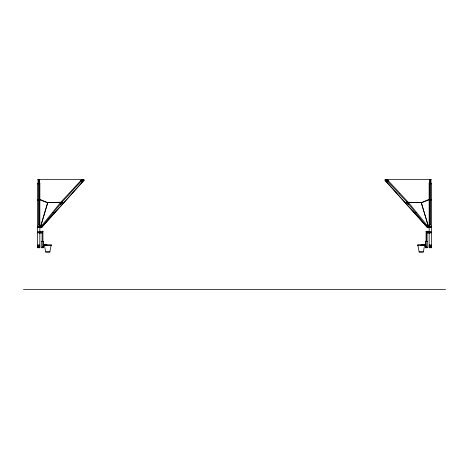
<?xml version="1.0" encoding="UTF-8"?>
<svg xmlns="http://www.w3.org/2000/svg" width="469" height="469" viewBox="0 0 469 469"><rect width="100%" height="100%" fill="white"/><g stroke="black" fill="none" stroke-linecap="round" stroke-linejoin="round"><path stroke-width="0.7" d="M38.323 224.563L38.323 183.76M38.581 246.588C38.059 242.784 39.302 247.169 38.112 246.588M39.619 246.588C38.458 247.087 38.47 244.601 39.619 245.094M38.997 245.094L38.904 246.583M39.162 224.563L39.162 183.76M41.723 247.743L43.312 247.673L41.723 247.743L41.723 241.336L43.312 241.336L43.312 247.743M42.099 231.27L42.937 231.27L42.099 231.27L42.099 241.529M428.273 232.225C429.106 231.452 428.725 233.328 428.402 232.759M429.551 232.032L429.047 232.02L429.047 232.788L429.493 232.794M429.54 246.325L429.54 245.416M430.53 245.475C430.806 244.607 429.733 246.418 430.823 246.594M407.913 202.825L407.151 203.136L408.358 204.431L408.763 204.056L406.775 201.846L406.359 202.215L407.532 203.546L408.405 202.426L427.071 225.349L427.669 226.421L427.048 226.691M51.203 245.041L50.933 245.17L51.232 244.994M82.919 179.867L83.359 180.495L82.708 180.928L82.274 180.278L82.907 179.92M51.144 245.099L44.379 245.099L45.663 251.976L49.861 251.976L51.144 245.099L47.762 245.094M422.206 244.953L423.794 244.965L417.856 245.099L419.139 251.976L423.337 251.976L424.621 245.099L422.112 245.111M40.815 227.817L41.307 227.031L40.61 226.832L41.378 226.984L41.46 227.401L40.809 227.834L40.375 227.184L40.656 226.902M40.281 199.542L47.48 202.579L47.258 203.03L47.404 202.526L60.255 202.262M386.339 180.489L386.145 180.202L386.151 180.547M386.479 179.944L386.274 180.852L385.641 180.495L385.723 180.078L386.491 179.926L386.644 180.694L385.876 180.846L385.665 180.489M408.745 202.262L421.625 202.714L428.684 199.941M428.719 199.542L421.613 202.532L421.742 203.03L421.69 202.549M428.478 227.559L428.625 227.184L428.191 227.834L427.775 227.752L427.622 226.984L428.39 226.838L428.625 227.184M47.668 245.146L46.771 244.953M40.287 227.5L47.592 202.942M40.375 227.483L47.686 202.895L40.316 199.941M417.768 244.994L418.078 245.129L417.797 245.041M39.965 232.36L40.357 231.985L40.727 232.225M82.849 180.547L82.855 180.202L82.661 180.489M421.766 202.971L421.719 202.714M47.639 245.24L46.771 245.428M83.335 180.489L83.113 180.829L82.421 180.647L82.521 179.944M428.344 226.902L427.693 227.031L428.174 227.758M41.331 226.164L60.595 202.426L81.342 180.049L81.969 180.319L61.205 203.007L60.589 202.432L61.849 203.136L60.642 204.431L60.237 204.056L62.225 201.846L62.641 202.215L61.468 203.546L61.205 202.925M41.952 226.691L61.234 202.983M41.348 227.682L83.412 180.899M41.372 227.717L83.447 180.917M42.966 246.671L43.98 245.615L43.887 244.724M42.855 246.477L43.787 245.826M388.314 180.758C386.356 182.248 389.639 180.389 387.658 180.049L387.031 180.319L387.652 181.374L407.807 203.001L408.411 202.432L388.314 180.758L388.062 180.987M39.507 183.813L38.018 183.813M425.213 245.826L426.145 246.477M399.682 193.357L399.447 193.568M420.365 245.011L417.856 245.099M407.749 202.96L426.344 225.941L426.708 225.648M426.532 225.788L427.071 225.349L426.802 225.571M415.833 212.615L416.196 212.322M430.659 224.604L429.891 224.639M39.109 224.633L38.341 224.598M38.646 183.144L38.827 183.572L38.704 183.121M428.344 232.143L429.035 232.36M47.469 202.59L60.255 202.297M40.522 227.559L40.393 227.189M421.531 202.59L408.745 202.297M40.598 232.759L40.287 232.812L40.293 232.032M425.113 244.724L425.02 245.621L426.034 246.671M40.246 232.055L40.656 232.143M46.794 245.422L45.206 245.51M429.047 232.02C428.338 233.093 430.759 233.187 430.096 232.049L426.878 232.014M37.661 199.419L37.93 199.419M37.661 200.163L37.93 200.163M429.493 199.425L429.053 199.419L429.979 199.425M429.188 200.169L429.446 200.163M37.661 226.081L37.93 226.081M37.661 227.571L37.93 227.571M37.661 232.049L37.93 232.044M37.661 232.794L37.93 232.794M429.493 226.081L426.942 226.363L427.218 227.571L429.446 227.571M37.661 245.099L37.936 245.094M37.661 246.588L37.936 246.588M429.047 245.099L429.487 245.099M429.047 246.588L429.487 246.594M430.8 183.385L431.369 183.385L431.369 247.708L429.176 247.708L429.135 183.385L429.944 183.385M431.369 183.385L430.823 183.391M39.865 232.02L38.904 232.044L38.904 232.788L42.099 232.817M39.953 232.02C39.806 233.105 39.672 233.093 39.953 232.044L38.997 232.044L38.997 232.788M38.904 232.788L39.953 232.771M430.003 232.055L429.047 232.073L430.003 232.049L430.003 232.8M430.096 232.055L429.088 232.049L429.493 232.049M429.135 247.708L431.369 247.708M44.18 244.959L44.391 245.522L44.391 244.959M424.82 244.959L424.82 245.516M424.621 245.099L424.169 245.105M39.056 183.385L39.865 183.385L39.824 247.708L37.631 247.708L37.631 183.385L38.2 183.385M39.865 183.385L39.296 183.391M37.631 247.708L39.865 247.708M39.947 199.419L39.572 199.425L39.894 199.419M39.554 200.163L39.894 200.169M39.947 226.081L39.572 226.081L41.782 226.081L42.058 227.295L39.572 227.576M39.806 245.099L39.953 245.099M39.806 246.588L39.953 246.588M429.428 227.576C432.23 226.509 427.388 224.715 429.106 227.576M431.204 199.425L431.023 199.425M39.894 227.576L39.554 227.571M431.204 226.081L431.023 226.081M431.204 227.576L431.023 227.576M39.894 232.049L39.449 232.061M39.894 232.794L39.449 232.806L39.431 232.032L39.449 232.776L42.122 232.765M431.204 232.049L431.023 232.049M431.204 232.794L431.023 232.794M44.731 244.953L44.303 244.959L44.731 244.965L44.731 245.522L44.303 245.522L44.274 244.724L43.007 244.724M44.303 245.516L44.731 245.516M424.269 244.965L424.697 244.959L424.697 245.522L424.269 245.522L424.269 244.953L424.697 244.959M431.199 245.099L431.017 245.099M431.199 246.588L431.017 246.594M44.649 244.953L45.27 244.953L44.649 244.965L44.649 245.522L45.27 245.51L45.206 244.953L46.794 244.953L45.206 244.965M422.206 245.439L423.794 245.522L423.73 244.965L424.351 244.965L424.351 245.522L423.73 245.522M429.194 245.099L429.721 245.099M429.194 246.588L429.721 246.594M38.112 199.419C38.821 199.096 38.816 200.48 38.112 200.163M431.081 199.425C430.143 199.008 430.149 200.585 431.081 200.169M38.112 226.081C38.962 225.712 38.95 227.928 38.112 227.571M430.788 226.081L431.081 226.081M431.081 227.576C429.323 228.18 431.122 223.842 430.419 227.576M38.112 232.044C38.821 231.721 38.816 233.105 38.112 232.788M430.788 232.049L431.081 232.049M431.081 232.794C430.272 233.386 430.237 231.545 430.63 232.284L429.657 232.331M38.112 245.094L38.581 245.094M430.782 245.099L431.075 245.099M430.782 246.594L431.075 246.594M37.86 179.615L83.101 179.615M385.899 179.615L431.14 179.615M38.018 179.697L39.507 179.697M429.493 179.697L430.982 179.697M38.581 199.419L38.581 200.163M430.419 199.425L430.536 200.169M38.581 226.076L38.581 227.571M38.904 226.076C39.537 229.822 37.86 225.448 39.619 226.081M38.394 226.257L39.367 226.293L38.394 226.457M430.63 226.263L429.657 226.298L430.63 226.463M38.394 226.357L39.367 226.357M429.657 226.363L430.63 226.363M38.394 227.289L39.367 227.289M429.657 227.295L430.63 227.295M38.394 227.389L39.367 227.195L38.394 227.43M430.63 227.395L429.657 227.201L430.536 227.436M38.904 227.571L39.619 227.571M426.063 231.334L426.901 231.334M42.474 231.645L42.099 231.704L42.474 231.704M426.526 231.645L426.901 231.645M426.526 231.704L426.901 231.704M38.581 232.044L38.581 232.788M42.122 232.014L38.904 232.044L39.373 232.044M430.419 232.049L430.536 232.8M39.367 232.513L38.487 232.278M42.005 232.249L42.005 232.589M426.995 232.255L426.995 232.589M38.394 232.319L39.367 232.348M429.657 232.36L430.63 232.325M38.394 232.419L39.367 232.419M429.657 232.425L430.63 232.425M426.878 232.771L429.569 232.806L429.569 232.061M426.901 232.817L430.096 232.8L429.106 232.794M41.723 241.406L43.312 241.4M425.688 241.406L427.277 241.4M425.993 244.724L424.726 244.73L424.721 245.516L425.993 245.574M420.365 245.111L422.229 244.965L421.326 244.953L422.229 245.445M429.68 245.099C430.988 244.806 429.411 248.746 430.085 245.105M38.394 245.275L39.367 245.469M38.394 245.375L39.367 245.31M38.394 245.475L39.367 245.439M38.394 246.207L39.367 246.243L38.394 246.407M430.63 246.213L429.657 246.407L430.63 246.172M38.394 246.307L39.367 246.307M429.657 246.313L430.63 246.313M429.68 246.594L430.091 246.594M425.688 247.673L427.277 247.673M23.45 289.467L445.55 289.467M429.704 183.391L429.135 183.385M38.177 183.391L37.631 183.385M39.062 199.419L39.619 199.419M429.428 200.169L429.979 200.169M39.062 200.163L39.619 200.163M39.062 232.788L39.619 232.794M429.493 227.576L429.053 227.571M423.73 244.953L424.351 244.953M424.269 245.516L424.697 245.516M44.831 245.105L44.379 245.099M423.337 251.976L419.139 251.976M49.861 251.976L45.663 251.976M429.047 232.771L429.551 232.776M41.975 225.39L42.292 225.642M41.946 225.366L42.656 225.941L42.386 225.718M53.214 212.656L52.798 212.322M80.697 180.77C82.562 182.505 80.088 180.19 80.938 180.993M69.553 193.568L69.318 193.357M385.588 180.899L427.652 227.682M385.553 180.917L427.628 227.717M426.362 225.923L427.048 226.691M421.408 202.942L428.713 227.5L421.314 202.895M39.46 246.418L39.455 245.24M430.982 179.621L430.982 183.889L429.768 184.17L429.493 179.621M430.677 183.83L430.677 224.569M430.53 245.099L430.53 246.594M430.284 179.697L430.284 182.306L430.19 179.697M430.003 226.081L430.003 227.576M429.997 245.099L429.991 246.594M429.839 183.83L429.839 224.569M428.549 232.049L428.549 232.8M426.995 232.014L426.995 232.823M426.901 241.529L426.901 231.27L426.063 231.27L426.063 247.145M426.849 231.645L426.849 241.529M45.927 244.953L45.974 245.51M42.937 231.27L42.937 247.145M42.005 232.014L42.005 232.823M40.451 232.049L40.451 232.8M39.507 179.621L39.507 183.889M38.81 179.621L38.81 182.23L38.716 179.621M38.018 179.621L38.018 183.889M430.009 183.361L430.46 183.485L430.009 183.367M427.927 227.189L428.226 227.436L427.927 227.189M61.363 203.077L61.615 203.294L61.363 203.077M40.774 227.148L41.061 227.436L40.774 227.148M40.815 227.137L41.02 227.447L40.815 227.137M84.15 180.547L81.495 180.776L81.26 179.662L84.15 179.662L84.15 180.547M387.74 180.547L385.084 180.776L384.85 179.662L387.74 179.662L387.74 180.547M407.467 203.024L407.549 203.347L407.467 203.024M39.947 232.049L39.572 232.049L39.947 232.049M427.277 241.336L425.688 241.336L425.688 247.743L427.277 247.743L427.277 241.336M430.63 245.381L429.657 245.316L430.63 245.381M40.387 232.806L40.387 232.044L40.387 232.806M423.073 245.527L423.073 244.965L423.026 245.527M429.862 183.995A0.745 0.745 0 0 0 430.982 183.35A0.745 0.745 0 0 0 429.862 182.705A0.745 0.745 0 0 0 429.862 183.995M38.394 183.995A0.745 0.745 0 0 0 39.507 183.35A0.745 0.745 0 0 0 38.394 182.705A0.745 0.745 0 0 0 38.394 183.995"/></g></svg>
